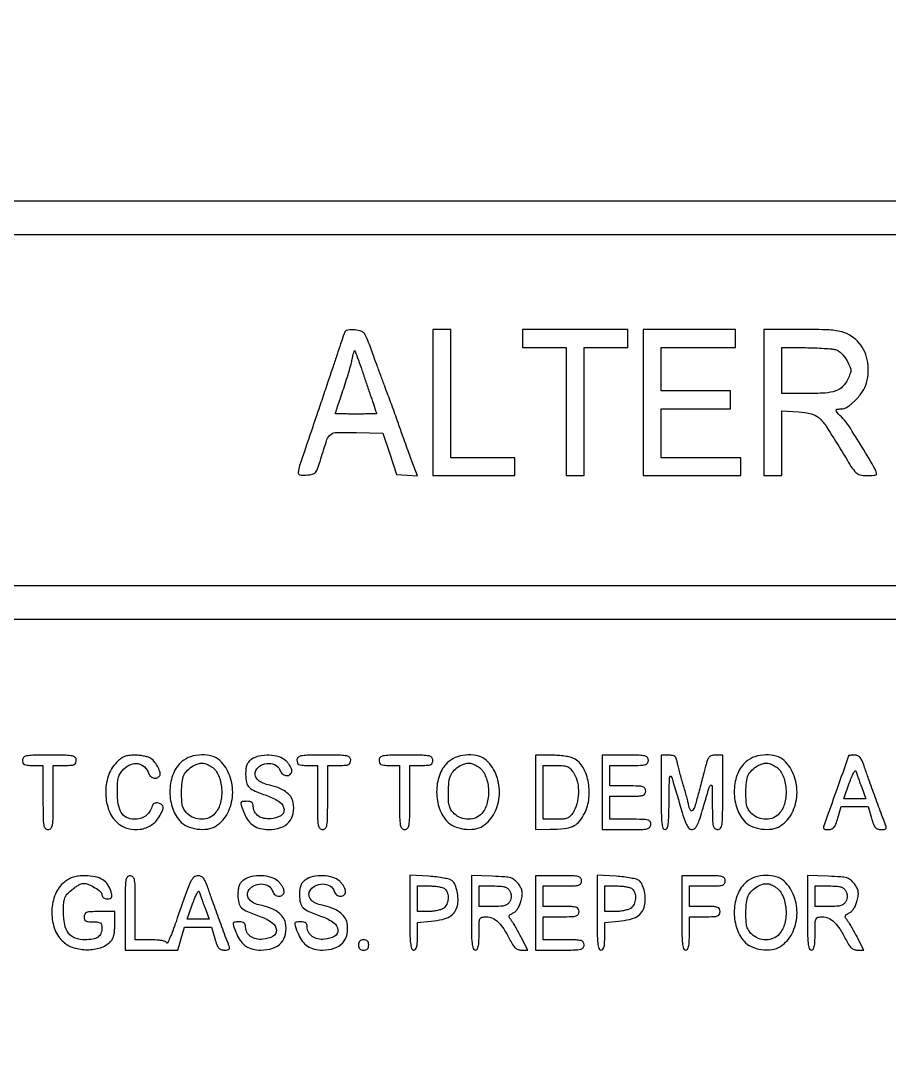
# Model space of a CAD drawing. Extents: x 0 to 1066, y 0 to 761.
# Drawn here: x 809.23 to 837.87, y 529.25 to 563.63 of the extents above; entities that cross this region are included whole.
import ezdxf

# ---------------------------------------------------------------- set-up
doc = ezdxf.new("R2010")
doc.units = 0
doc.header["$MEASUREMENT"] = 0

msp = doc.modelspace()

# ---------------------------------------------------------------- linework, layer by layer
msp.add_lwpolyline([(183.390323, 95.266879, 0.000001), (192.989143, 95.254457, 0.000118)], format="xyb")
for points in [[(409.06215, 749.15415), (40.8618, 749.132981), (40.8618, 380.65769), (40.8618, 12.1824), (501.2973, 12.1824), (961.7328, 12.1824), (961.7328, 380.646631), (961.7328, 749.110861), (961.41555, 749.1633, 0.040886), (961.153339, 749.184871, 0.000002), (934.190609, 749.194398, 0.000089), (904.448031, 749.199508, 0.000054), (869.1804, 749.195529, -0.000029), (813.61687, 749.186499, -0.000004), (696.10453, 749.175037, -0.000004), (556.774728, 749.163736, -0.000004)], [(819.903597, 553.352597, 0.002148), (819.876945, 553.274223, 0.000078), (819.777032, 552.976061, 0.000143), (819.659065, 552.623503, 0.000101), (819.526442, 552.2265, -0.000499), (819.369713, 551.758577, -0.000275), (819.177096, 551.186449, -0.000274), (818.981072, 550.606302, -0.000439), (818.813097, 550.1115, 0.000895), (818.423705, 548.961015, 0.052727), (818.375701, 548.745546, 0.385942), (818.437066, 548.660097, 0.073478), (818.645587, 548.646598, 0.035383), (818.84577, 548.677423, 0.155739), (818.947409, 548.737319, 0.099432), (819.0192, 548.859545, 0.010136), (819.123057, 549.1809, -0.008503), (819.327083, 549.819315, -0.15338), (819.452139, 549.990574, -0.157991), (819.651525, 550.057158, -0.009174), (820.302287, 550.051015), (821.1699, 550.0269), (821.396767, 549.3501), (821.623634, 548.6733), (821.968192, 548.647267), (822.312751, 548.621235), (822.097061, 549.197167, -0.001772), (822.002796, 549.451615, -0.00122), (821.897697, 549.740602, -0.00123), (821.797934, 550.019156, -0.002509), (821.721258, 550.2384, 0.002879), (821.644028, 550.458705, 0.001376), (821.542369, 550.740977, 0.001364), (821.434582, 551.0352, 0.001943), (821.337116, 551.2959, -0.001493), (821.23179, 551.576852, -0.000718), (821.098291, 551.937803, -0.000711), (820.960095, 552.314759, -0.001018), (820.838688, 552.6495, 0.00512), (820.653519, 553.147265, 0.068337), (820.559634, 553.317966, 0.156406), (820.447407, 553.398288, 0.056711), (820.253065, 553.437197, 0.026017), (820.117158, 553.441585, 0.054496), (820.012396, 553.428035, 0.077748), (819.940245, 553.398149, 0.174446)], [(833.733, 551.0421), (833.733, 548.631), (834.0291, 548.631), (834.3252, 548.631), (834.3252, 549.698356), (834.3252, 550.765711), (834.873923, 550.730771, -0.04252), (835.296077, 550.667583, -0.124232), (835.555206, 550.532426, -0.068065), (835.800861, 550.244834, -0.006891), (836.277531, 549.479804, 0.004212), (836.61839, 548.926156, 0.055823), (836.76742, 548.738744, 0.13545), (836.909594, 548.657681, 0.062314), (837.122848, 548.631, 0.012358), (837.250345, 548.634152, 0.02036), (837.357713, 548.643857, 0.015444), (837.441152, 548.657472, 0.358854), (837.4554, 548.674768, 0.134073), (837.411149, 548.836826, 0.002721), (836.973081, 549.570034, 0.005067), (836.544651, 550.262388, 0.054494), (836.339349, 550.519858, -0.006548), (836.154085, 550.711327, -0.133359), (836.11643, 550.781808, -0.43227), (836.14219, 550.820239, -0.041091), (836.268056, 550.8306, 0.149824), (836.490077, 550.898656, 0.048555), (836.757565, 551.12028, 0.048091), (836.992406, 551.407296, 0.081834), (837.120316, 551.688915, 0.057208), (837.178113, 552.074621, 0.062334), (837.144038, 552.451968, 0.065695), (837.021583, 552.791893, 0.07726), (836.819791, 553.067969, 0.067849), (836.545207, 553.276669, 0.080143), (836.239552, 553.389794, 0.042012), (835.777719, 553.441062, 0.006646), (834.864525, 553.4532), (833.733, 553.4532)], [(820.612902, 551.719011, -0.000598), (820.74536, 551.328311, -0.00097), (820.85691, 550.995859, -0.000118), (820.955708, 550.699274, -0.080504), (820.9584, 550.682661, -0.403919), (820.950036, 550.673997, -0.000968), (820.75959, 550.667645, -0.004907), (820.541117, 550.662928, -0.002944), (820.2816, 550.6614, -0.00302), (820.022083, 550.662967, -0.005033), (819.80361, 550.667806, -0.001018), (819.613368, 550.674324, -0.403626), (819.6048, 550.683208, -0.079678), (819.607501, 550.700049, -0.000233), (819.677654, 550.912808, -0.001367), (819.757736, 551.153091, -0.000853), (819.852814, 551.434199, 0.00518), (819.952033, 551.736138, 0.005164), (820.045082, 552.040379, 0.005065), (820.120918, 552.307783, 0.020196), (820.159069, 552.473835, -0.008703), (820.183201, 552.591162, -0.015933), (820.207559, 552.685722, -0.012103), (820.230047, 552.756364, -0.554368), (820.242357, 552.759195, -0.110572), (820.256908, 552.7362, -0.000431), (820.361536, 552.443289, -0.002175), (820.47865, 552.10995, -0.001363)], [(836.1018, 552.785972, -0.083855), (836.197108, 552.741604, -0.041618), (836.300559, 552.656882, -0.038594), (836.399013, 552.54559, -0.037838), (836.479916, 552.419779, -0.017776), (836.576189, 552.225603, -0.097675), (836.602719, 552.112302, -0.100843), (836.583784, 551.999098, -0.019561), (836.501518, 551.807653, -0.084795), (836.331063, 551.565914, -0.115291), (836.105413, 551.425107, -0.06787), (835.752498, 551.356214, -0.014315), (835.123393, 551.3382), (834.3252, 551.3382), (834.3252, 552.0996), (834.3252, 552.861), (835.10775, 552.852567, -0.006499), (835.422864, 552.845074, -0.00753), (835.722554, 552.829526, -0.006807), (835.97549, 552.809119, -0.043589)], [(809.2836, 539.2404, 0.094959), (809.300163, 539.153974, 0.184152), (809.34705, 539.102925, 0.098846), (809.440039, 539.07753, 0.017388), (809.622, 539.0712), (809.9604, 539.0712), (809.9604, 538.0137, 0.002827), (809.964131, 537.353741, 0.036854), (809.984934, 537.109537, 0.138781), (810.036194, 536.999068, 0.218517), (810.1296, 536.9562, 0.218517), (810.223006, 536.999068, 0.138781), (810.274266, 537.109537, 0.036854), (810.295069, 537.353741, 0.002827), (810.2988, 538.0137), (810.2988, 539.0712), (810.6795, 539.0712, 0.013964), (810.889258, 539.077059, 0.090841), (810.991463, 539.10175, 0.188085), (811.042034, 539.152795, 0.102588), (811.0602, 539.2404, 0.193568), (811.023002, 539.332885, 0.15568), (810.928013, 539.384421, 0.043488), (810.719005, 539.405667, 0.003595), (810.1719, 539.4096, 0.003595), (809.624795, 539.405667, 0.043488), (809.415788, 539.384421, 0.15568), (809.320798, 539.332885, 0.193568)], [(812.380429, 539.16512, 0.114205), (812.112561, 538.71474, 0.083506), (812.029634, 538.136764, 0.085163), (812.140164, 537.574294, 0.127519), (812.428603, 537.168227, 0.108551), (812.774466, 536.986735, 0.105254), (813.168605, 536.964143, 0.106878), (813.533022, 537.103573, 0.11522), (813.795718, 537.378312, 0.021165), (813.904399, 537.581461, 0.127063), (813.927565, 537.698049, 0.232712), (813.884827, 537.773758, 0.086167), (813.770343, 537.825943, 0.067058), (813.693489, 537.835355, 0.120753), (813.632362, 537.819591, 0.12276), (813.586109, 537.777609, 0.07065), (813.553301, 537.709411, -0.072622), (813.467176, 537.532171, -0.089596), (813.338695, 537.401259, -0.08774), (813.170231, 537.321738, -0.066597), (812.967387, 537.2946, -0.114856), (812.717275, 537.352822, -0.145297), (812.543722, 537.513208, -0.099183), (812.444115, 537.796134, -0.035212), (812.4138, 538.226069, -0.014703), (812.422129, 538.509243, -0.055361), (812.452025, 538.684021, -0.07729), (812.513479, 538.816512, -0.049247), (812.621455, 538.948145, -0.096703), (812.855025, 539.105412, -0.146157), (813.097027, 539.132024, -0.15206), (813.307232, 539.02191, -0.107279), (813.452738, 538.79625, 0.127947), (813.519011, 538.702126, 0.131147), (813.62216, 538.653314, 0.142401), (813.729476, 538.664266, 0.159485), (813.808619, 538.731052, 0.211029), (813.822763, 538.833173, 0.047286), (813.757219, 539.000749, 0.046742), (813.649102, 539.17291, 0.065556), (813.520931, 539.301159, 0.088545), (813.443829, 539.341119, 0.025252), (813.312736, 539.374736, 0.02458), (813.158306, 539.398294, 0.023821), (813.000678, 539.406909, 0.026305), (812.79063, 539.397319, 0.068477), (812.643786, 539.362166, 0.074054), (812.518648, 539.290592, 0.034872)], [(814.543603, 539.197573, 0.123885), (814.260412, 538.804877, 0.085485), (814.146837, 538.265957, 0.082885), (814.219308, 537.703936, 0.104562), (814.471039, 537.245326, 0.111799), (814.709009, 537.068975, 0.06908), (815.045408, 536.973281, 0.069045), (815.395365, 536.972815, 0.111332), (815.673282, 537.076881, 0.131426), (816.054039, 537.50286, 0.103697), (816.214454, 538.102511, 0.101152), (816.12179, 538.728853, 0.118621), (815.791171, 539.228419, 0.118666), (815.531435, 539.375001, 0.075716), (815.185756, 539.418938, 0.073305), (814.830741, 539.357607, 0.095814)], [(815.522697, 539.025839, -0.143223), (815.750398, 538.741523, -0.079931), (815.85286, 538.306353, -0.077332), (815.814665, 537.845218, -0.11509), (815.633396, 537.48495, -0.119537), (815.444984, 537.345395, -0.098447), (815.199327, 537.294752, -0.09388), (814.942877, 537.341462, -0.097006), (814.724603, 537.478547, -0.056872), (814.623683, 537.59764, -0.080028), (814.565787, 537.723996, -0.054705), (814.537963, 537.895724, -0.014142), (814.531491, 538.176497, -0.025001), (814.550555, 538.521355, -0.075567), (814.609982, 538.748338, -0.098225), (814.723437, 538.913205, -0.062967), (814.9095, 539.053619, -0.051006), (815.074266, 539.126958, -0.090781), (815.220914, 539.146995, -0.090761), (815.365171, 539.113781, -0.050966)], [(816.83415, 539.267944, 0.064007), (816.741352, 539.183732, 0.085808), (816.683551, 539.086165, 0.066535), (816.653034, 538.956274, 0.024477), (816.6438, 538.767758, 0.055339), (816.672437, 538.509812, 0.149321), (816.762673, 538.351324, 0.090969), (816.956444, 538.225662, 0.013145), (817.397897, 538.055657, -0.070637), (817.772395, 537.859569, -0.215768), (817.912151, 537.616824, -0.299828), (817.804396, 537.412464, -0.104684), (817.470604, 537.31127, -0.073735), (817.244138, 537.325205, -0.104161), (817.059847, 537.406673, -0.119079), (816.940523, 537.545512, -0.118782), (816.8976, 537.723643, 0.082235), (816.885146, 537.798852, 0.147435), (816.849033, 537.849334, 0.119852), (816.784824, 537.877894, 0.045016), (816.6861, 537.8868, 0.028442), (816.531693, 537.87801, 0.327023), (816.489592, 537.839113, 0.139119), (816.496229, 537.759942, 0.005125), (816.606089, 537.477001, 0.065244), (816.734877, 537.247252, 0.088006), (816.908242, 537.084438, 0.085852), (817.13054, 536.988565, 0.059042), (817.403673, 536.9562, 0.079385), (817.792877, 537.018386, 0.130563), (818.070688, 537.199024, 0.137881), (818.212828, 537.485502, 0.093265), (818.213028, 537.852247, 0.114024), (818.129495, 538.043128, 0.079467), (817.96047, 538.207886, 0.063948), (817.711122, 538.3397, 0.038754), (817.389966, 538.432434, -0.060203), (817.173287, 538.505177, -0.103319), (817.022206, 538.620045, -0.141227), (816.957842, 538.758835, -0.162669), (816.982278, 538.902146, -0.149104), (817.156037, 539.075203, -0.123853), (817.410431, 539.137698, -0.133716), (817.649753, 539.0711, -0.183571), (817.787273, 538.897672, 0.153609), (817.869187, 538.781012, 0.157876), (818.002216, 538.733861, 0.194842), (818.118196, 538.777172, 0.210147), (818.1666, 538.887253, 0.093821), (818.152933, 538.959446, 0.037607), (818.109083, 539.05037, 0.035541), (818.045723, 539.143863, 0.037508), (817.970797, 539.225653, 0.118482), (817.74507, 539.354394, 0.061394), (817.422723, 539.406356, 0.060569), (817.090556, 539.378454, 0.10142)], [(818.3358, 539.2404, 0.094959), (818.352363, 539.153974, 0.184152), (818.39925, 539.102925, 0.098846), (818.492239, 539.07753, 0.017388), (818.6742, 539.0712), (819.0126, 539.0712), (819.0126, 538.0137, 0.002827), (819.016331, 537.353741, 0.036854), (819.037134, 537.109537, 0.138781), (819.088394, 536.999068, 0.218517), (819.1818, 536.9562, 0.218517), (819.275206, 536.999068, 0.138781), (819.326466, 537.109537, 0.036854), (819.347269, 537.353741, 0.002827), (819.351, 538.0137), (819.351, 539.0712), (819.7317, 539.0712, 0.013964), (819.941458, 539.077059, 0.090841), (820.043663, 539.10175, 0.188085), (820.094234, 539.152795, 0.102588), (820.1124, 539.2404, 0.193568), (820.075202, 539.332885, 0.15568), (819.980213, 539.384421, 0.043488), (819.771205, 539.405667, 0.003595), (819.2241, 539.4096, 0.003595), (818.676995, 539.405667, 0.043488), (818.467988, 539.384421, 0.15568), (818.372998, 539.332885, 0.193568)], [(821.043, 539.2404, 0.094959), (821.059563, 539.153974, 0.184152), (821.10645, 539.102925, 0.098846), (821.199439, 539.07753, 0.017388), (821.3814, 539.0712), (821.7198, 539.0712), (821.7198, 538.0137, 0.002827), (821.723531, 537.353741, 0.036854), (821.744334, 537.109537, 0.138781), (821.795594, 536.999068, 0.218517), (821.889, 536.9562, 0.218517), (821.982406, 536.999068, 0.138781), (822.033666, 537.109537, 0.036854), (822.054469, 537.353741, 0.002827), (822.0582, 538.0137), (822.0582, 539.0712), (822.4389, 539.0712, 0.013964), (822.648658, 539.077059, 0.090841), (822.750863, 539.10175, 0.188085), (822.801434, 539.152795, 0.102588), (822.8196, 539.2404, 0.193568), (822.782402, 539.332885, 0.15568), (822.687413, 539.384421, 0.043488), (822.478405, 539.405667, 0.003595), (821.9313, 539.4096, 0.003595), (821.384195, 539.405667, 0.043488), (821.175188, 539.384421, 0.15568), (821.080198, 539.332885, 0.193568)], [(823.342003, 539.197573, 0.123885), (823.058812, 538.804877, 0.085485), (822.945237, 538.265957, 0.082885), (823.017708, 537.703936, 0.104562), (823.269439, 537.245326, 0.111799), (823.507409, 537.068975, 0.06908), (823.843808, 536.973281, 0.069045), (824.193765, 536.972815, 0.111332), (824.471682, 537.076881, 0.131426), (824.852439, 537.50286, 0.103697), (825.012854, 538.102511, 0.101152), (824.92019, 538.728853, 0.118621), (824.589571, 539.228419, 0.118666), (824.329835, 539.375001, 0.075716), (823.984156, 539.418938, 0.073305), (823.629141, 539.357607, 0.095814)], [(824.321097, 539.025839, -0.143223), (824.548798, 538.741523, -0.079931), (824.65126, 538.306353, -0.077332), (824.613065, 537.845218, -0.11509), (824.431796, 537.48495, -0.119537), (824.243384, 537.345395, -0.098447), (823.997727, 537.294752, -0.09388), (823.741277, 537.341462, -0.097006), (823.523003, 537.478547, -0.056872), (823.422083, 537.59764, -0.080028), (823.364187, 537.723996, -0.054705), (823.336363, 537.895724, -0.014142), (823.329891, 538.176497, -0.025001), (823.348955, 538.521355, -0.075567), (823.408382, 538.748338, -0.098225), (823.521837, 538.913205, -0.062967), (823.7079, 539.053619, -0.051006), (823.872666, 539.126958, -0.090781), (824.019314, 539.146995, -0.090761), (824.163571, 539.113781, -0.050966)], [(826.2036, 538.1829), (826.2036, 536.9562), (826.69005, 536.964633, 0.018847), (827.15302, 536.990133, 0.076273), (827.426429, 537.058481, 0.107083), (827.617618, 537.192269, 0.057946), (827.787822, 537.425164, 0.09461), (827.958813, 537.929818, 0.077415), (827.949401, 538.500431, 0.083451), (827.773767, 539.000865, 0.148656), (827.463584, 539.302603, 0.065462), (827.35124, 539.343066, 0.01784), (827.165259, 539.376774, 0.017725), (826.949631, 539.400191, 0.017594), (826.73235, 539.408353), (826.2036, 539.4096)], [(828.4032, 538.1829), (828.4032, 536.9562), (829.2069, 536.9562, 0.004147), (829.697609, 536.96027, 0.047763), (829.888988, 536.981803, 0.16431), (829.976394, 537.033393, 0.179874), (830.0106, 537.1254, 0.157888), (829.98106, 537.216616, 0.176663), (829.90485, 537.268163, 0.055952), (829.739978, 537.290253, 0.005351), (829.3338, 537.2946), (828.657, 537.2946), (828.657, 537.6753), (828.657, 538.056), (829.2492, 538.056, 0.006583), (829.599092, 538.060607, 0.063075), (829.746225, 538.083193, 0.183695), (829.81507, 538.134626, 0.142406), (829.8414, 538.2252, 0.142406), (829.81507, 538.315774, 0.183695), (829.746225, 538.367207, 0.063075), (829.599092, 538.389793, 0.006583), (829.2492, 538.3944), (828.657, 538.3944), (828.657, 538.7328), (828.657, 539.0712), (829.2915, 539.0712, 0.005909), (829.669526, 539.075667, 0.059311), (829.825538, 539.09799, 0.180365), (829.898056, 539.149488, 0.150217), (829.926, 539.2404, 0.17273), (829.893327, 539.332157, 0.168559), (829.809675, 539.38375, 0.050222), (829.627122, 539.405449, 0.004487), (829.1646, 539.4096), (828.4032, 539.4096)], [(830.349, 538.1829, 0.003213), (830.353328, 537.509379, 0.022561), (830.372338, 537.1818, 0.049302), (830.408253, 537.006077, 0.328801), (830.4759, 536.9562, 0.305395), (830.542134, 537.000816, 0.062503), (830.580402, 537.144464, 0.027449), (830.60221, 537.41436, 0.004264), (830.611437, 537.95025, -0.002416), (830.618785, 538.493722, -0.029471), (830.634846, 538.701143, -0.603012), (830.666612, 538.712714, -0.138127), (830.707091, 538.6482, 0.001112), (831.040607, 537.522584, 0.020238), (831.162204, 537.168451, 0.077221), (831.254419, 537.009377, 0.226588), (831.365737, 536.9562, 0.178321), (831.453945, 536.988692, 0.090477), (831.529767, 537.081602, 0.045479), (831.606422, 537.25648, 0.010027), (831.704009, 537.56955, -0.001209), (831.930305, 538.343315, -0.180504), (831.985126, 538.416317, -0.586533), (832.026168, 538.394353, -0.002598), (832.034321, 537.78105, 0.004063), (832.042482, 537.27801, 0.046466), (832.065647, 537.081291, 0.159576), (832.117938, 536.991336, 0.183972), (832.2102, 536.9562, 0.240299), (832.304522, 537.004309, 0.123223), (832.355333, 537.130688, 0.031956), (832.375811, 537.410038, 0.002322), (832.3794, 538.1829), (832.3794, 539.4096), (832.144835, 539.4096, 0.057703), (832.014747, 539.394537, 0.150789), (831.934417, 539.347484, 0.102355), (831.876477, 539.250296, 0.018959), (831.81548, 539.05005, 0.000085), (831.768737, 538.872626, 0.000034), (831.70445, 538.628372, 0.000033), (831.635016, 538.36442, 0.000041), (831.570614, 538.11945, -0.009374), (831.457179, 537.718552, -0.115475), (831.378191, 537.582001, -0.538762), (831.311254, 537.593623, -0.053672), (831.252597, 537.78105, 0.012912), (831.225467, 537.901309, 0.003926), (831.178247, 538.082041, 0.003928), (831.122136, 538.283794, 0.004276), (831.064378, 538.479, -0.00492), (831.006894, 538.674206, -0.004529), (830.951602, 538.875959, -0.004526), (830.905571, 539.056701, -0.014927), (830.879881, 539.17695, 0.043617), (830.846978, 539.296863, 0.134321), (830.798398, 539.364621, 0.130778), (830.721229, 539.399234, 0.040414), (830.593198, 539.4096), (830.349, 539.4096)], [(833.155603, 539.197573, 0.123885), (832.872412, 538.804877, 0.085485), (832.758837, 538.265957, 0.082885), (832.831308, 537.703936, 0.104562), (833.083039, 537.245326, 0.111799), (833.321009, 537.068975, 0.06908), (833.657408, 536.973281, 0.069045), (834.007365, 536.972815, 0.111332), (834.285282, 537.076881, 0.131426), (834.666039, 537.50286, 0.103697), (834.826454, 538.102511, 0.101152), (834.73379, 538.728853, 0.118621), (834.403171, 539.228419, 0.118666), (834.143435, 539.375001, 0.075716), (833.797756, 539.418938, 0.073305), (833.442741, 539.357607, 0.095814)], [(834.134697, 539.025839, -0.143223), (834.362398, 538.741523, -0.079931), (834.46486, 538.306353, -0.077332), (834.426665, 537.845218, -0.11509), (834.245396, 537.48495, -0.119537), (834.056984, 537.345395, -0.098447), (833.811327, 537.294752, -0.09388), (833.554877, 537.341462, -0.097006), (833.336603, 537.478547, -0.056872), (833.235683, 537.59764, -0.080028), (833.177787, 537.723996, -0.054705), (833.149963, 537.895724, -0.014142), (833.143491, 538.176497, -0.025001), (833.162555, 538.521355, -0.075567), (833.221982, 538.748338, -0.098225), (833.335437, 538.913205, -0.062967), (833.5215, 539.053619, -0.051006), (833.686266, 539.126958, -0.090781), (833.832914, 539.146995, -0.090761), (833.977171, 539.113781, -0.050966)], [(836.524795, 539.38845, -0.084799), (836.518291, 539.350434, -0.000052), (836.15232, 538.311662, -0.000388), (835.816776, 537.361928, -0.009822), (835.719775, 537.10425, 0.060048), (835.700183, 537.030519, 0.230938), (835.714432, 536.986662, 0.170663), (835.762525, 536.962554, 0.031659), (835.862779, 536.9562, 0.086283), (835.970894, 536.974997, 0.134827), (836.047723, 537.028959, 0.082591), (836.109796, 537.13597, 0.018432), (836.177268, 537.3369), (836.289676, 537.7176), (836.734643, 537.7176), (837.179611, 537.7176), (837.2862, 537.3369, 0.017944), (837.351585, 537.13199, 0.087286), (837.411812, 537.026531, 0.141822), (837.489034, 536.974152, 0.078722), (837.602346, 536.9562, 0.029308), (837.707492, 536.962368, 0.166988), (837.757222, 536.986276, 0.236769), (837.772064, 537.030066, 0.061225), (837.75229, 537.10425, -0.006965), (837.630001, 537.420606, -0.001209), (837.408745, 538.02204, -0.001323), (837.189017, 538.628787, -0.005089), (837.057252, 539.00775, 0.017403), (836.978481, 539.2175, 0.074917), (836.909722, 539.331275, 0.125362), (836.830016, 539.389172, 0.094981), (836.723449, 539.4096, 0.00999), (836.647284, 539.408078, 0.016528), (836.583152, 539.403387, 0.010464), (836.532048, 539.396862, 0.371455)], [(827.478553, 538.79625, -0.090931), (827.590874, 538.514531, -0.056823), (827.620935, 538.159609, -0.056208), (827.570025, 537.801788, -0.081785), (827.44123, 537.510909, -0.053857), (827.347967, 537.397366, -0.102503), (827.248965, 537.333735, -0.073821), (827.111288, 537.303009, -0.018052), (826.87845, 537.2946), (826.4574, 537.2946), (826.4574, 538.1829), (826.4574, 539.0712), (826.881643, 539.0712, -0.017821), (827.131618, 539.062288, -0.090339), (827.266117, 539.027735, -0.111314), (827.365876, 538.951366, -0.033754)], [(836.950955, 538.37325), (837.100744, 537.9714), (836.738438, 537.9714), (836.376132, 537.9714), (836.553943, 538.485818, -0.011999), (836.624693, 538.675624, -0.026422), (836.689717, 538.816059, -0.047278), (836.740034, 538.892701, -0.601846), (836.76646, 538.887668, 0.009837), (836.788296, 538.821495, 0.001488), (836.834971, 538.690123, 0.001668), (836.891062, 538.535356, 0.001442)], [(810.666928, 535.221543, 0.129246), (810.370805, 534.828897, 0.088626), (810.252613, 534.280592, 0.087215), (810.331165, 533.716933, 0.118789), (810.59796, 533.280731, 0.112618), (810.926424, 533.074294, 0.075265), (811.364535, 532.991595, 0.075304), (811.807252, 533.042285, 0.113008), (812.149123, 533.224366, 0.065979), (812.236955, 533.323589, 0.074329), (812.291672, 533.438491, 0.054743), (812.320567, 533.591484, 0.019325), (812.3292, 533.814773), (812.3292, 534.249), (811.8216, 534.249, 0.008455), (811.527902, 534.244033, 0.072107), (811.3986, 534.2208, 0.188641), (811.337068, 534.169532, 0.12648), (811.314, 534.0798, 0.087745), (811.328999, 533.994992, 0.177212), (811.372163, 533.943836, 0.10769), (811.455766, 533.917553, 0.022514), (811.6101, 533.9106, -0.021714), (811.772185, 533.903558, -0.124268), (811.852865, 533.875551, -0.187079), (811.893295, 533.818864, -0.062494), (811.9062, 533.71602, -0.091498), (811.872563, 533.533747, -0.148314), (811.776774, 533.410186, -0.113347), (811.606688, 533.340047, -0.041372), (811.34552, 533.3184, -0.086758), (811.022934, 533.374799, -0.145015), (810.802723, 533.536775, -0.116882), (810.676779, 533.821949, -0.045825), (810.6372, 534.252889, -0.015089), (810.645847, 534.539368, -0.073154), (810.679095, 534.698158, -0.095003), (810.752551, 534.820179, -0.035007), (810.897491, 534.96058, -0.021479), (811.006286, 535.044417, -0.024071), (811.117926, 535.115263, -0.024321), (811.217791, 535.165828, -0.105406), (811.282392, 535.1796, -0.095864), (811.459727, 535.145284, -0.042073), (811.674296, 535.037265, -0.039621), (811.856719, 534.904347, -0.218876), (811.9062, 534.796727, 0.137225), (811.919737, 534.748332, 0.104143), (811.957596, 534.707939, 0.087371), (812.015139, 534.681135, 0.065501), (812.084571, 534.672, 0.051376), (812.177548, 534.681579, 0.224479), (812.220499, 534.714025, 0.158116), (812.23118, 534.776788, 0.023398), (812.206342, 534.90465, 0.090086), (812.104094, 535.13464, 0.105062), (811.931633, 535.299682, 0.089301), (811.68308, 535.397788, 0.048933), (811.3563, 535.430581, 0.02471), (811.136834, 535.420218, 0.049497), (810.966712, 535.386529, 0.05494), (810.818239, 535.323021, 0.038421)], [(812.6676, 534.2067), (812.6676, 532.98), (813.537431, 532.98), (814.407261, 532.98), (814.519668, 533.3607), (814.632076, 533.7414), (815.077043, 533.7414), (815.522011, 533.7414), (815.6286, 533.3607, 0.017944), (815.693985, 533.15579, 0.087286), (815.754212, 533.050331, 0.141822), (815.831434, 532.997952, 0.078722), (815.944746, 532.98, 0.029308), (816.049892, 532.986168, 0.166988), (816.099622, 533.010076, 0.236769), (816.114464, 533.053866, 0.061225), (816.09469, 533.12805, -0.006965), (815.972401, 533.444406, -0.001209), (815.751145, 534.04584, -0.001323), (815.531417, 534.652587, -0.005089), (815.399652, 535.03155, 0.017956), (815.322684, 535.235814, 0.070049), (815.253908, 535.351564, 0.117315), (815.176369, 535.411896, 0.107327), (815.077342, 535.4334, 0.184102), (814.940054, 535.381076, 0.099007), (814.829561, 535.234264, 0.027305), (814.692751, 534.904447, 0.001738), (814.348611, 533.916301, -0.007137), (814.240757, 533.617057, -0.013896), (814.144729, 533.382103, -0.012768), (814.06648, 533.216459, -0.667021), (814.04045, 533.218351, 0.233159), (813.998523, 533.260743, 0.036901), (813.882015, 533.291613, 0.031075), (813.71755, 533.311964, 0.015247), (813.50655, 533.3184), (813.006, 533.3184), (813.006, 534.3759, 0.002827), (813.002269, 535.035859, 0.036854), (812.981466, 535.280062, 0.138781), (812.930206, 535.390532, 0.218517), (812.8368, 535.4334, 0.240299), (812.742478, 535.385291, 0.123223), (812.691667, 535.258912, 0.031956), (812.671189, 534.979562, 0.002322)], [(816.58035, 535.291744, 0.064007), (816.487552, 535.207532, 0.085808), (816.429751, 535.109965, 0.066535), (816.399234, 534.980074, 0.024477), (816.39, 534.791558, 0.055339), (816.418637, 534.533612, 0.149321), (816.508873, 534.375124, 0.090969), (816.702644, 534.249462, 0.013145), (817.144097, 534.079457, -0.070637), (817.518595, 533.883369, -0.215768), (817.658351, 533.640624, -0.299828), (817.550596, 533.436264, -0.104684), (817.216804, 533.33507, -0.073735), (816.990338, 533.349005, -0.104161), (816.806047, 533.430473, -0.119079), (816.686723, 533.569312, -0.118782), (816.6438, 533.747443, 0.082235), (816.631346, 533.822652, 0.147435), (816.595233, 533.873134, 0.119852), (816.531024, 533.901694, 0.045016), (816.4323, 533.9106, 0.028442), (816.277893, 533.90181, 0.327023), (816.235792, 533.862913, 0.139119), (816.242429, 533.783742, 0.005125), (816.352289, 533.500801, 0.065244), (816.481077, 533.271052, 0.088006), (816.654442, 533.108238, 0.085852), (816.87674, 533.012365, 0.059042), (817.149873, 532.98, 0.079385), (817.539077, 533.042186, 0.130563), (817.816888, 533.222824, 0.137881), (817.959028, 533.509302, 0.093265), (817.959228, 533.876047, 0.114024), (817.875695, 534.066928, 0.079467), (817.70667, 534.231686, 0.063948), (817.457322, 534.3635, 0.038754), (817.136166, 534.456234, -0.060203), (816.919487, 534.528977, -0.103319), (816.768406, 534.643845, -0.141227), (816.704042, 534.782635, -0.162669), (816.728478, 534.925946, -0.149104), (816.902237, 535.099003, -0.123853), (817.156631, 535.161498, -0.133716), (817.395953, 535.0949, -0.183571), (817.533473, 534.921472, 0.153609), (817.615387, 534.804812, 0.157876), (817.748416, 534.757661, 0.194842), (817.864396, 534.800972, 0.210147), (817.9128, 534.911053, 0.093821), (817.899133, 534.983246, 0.037607), (817.855283, 535.07417, 0.035541), (817.791923, 535.167663, 0.037508), (817.716997, 535.249453, 0.118482), (817.49127, 535.378194, 0.061394), (817.168923, 535.430156, 0.060569), (816.836756, 535.402254, 0.10142)], [(818.61075, 535.291744, 0.064007), (818.517952, 535.207532, 0.085808), (818.460151, 535.109965, 0.066535), (818.429634, 534.980074, 0.024477), (818.4204, 534.791558, 0.055339), (818.449037, 534.533612, 0.149321), (818.539273, 534.375124, 0.090969), (818.733044, 534.249462, 0.013145), (819.174497, 534.079457, -0.070637), (819.548995, 533.883369, -0.215768), (819.688751, 533.640624, -0.299828), (819.580996, 533.436264, -0.104684), (819.247204, 533.33507, -0.073735), (819.020738, 533.349005, -0.104161), (818.836447, 533.430473, -0.119079), (818.717123, 533.569312, -0.118782), (818.6742, 533.747443, 0.082235), (818.661746, 533.822652, 0.147435), (818.625633, 533.873134, 0.119852), (818.561424, 533.901694, 0.045016), (818.4627, 533.9106, 0.028442), (818.308293, 533.90181, 0.327023), (818.266192, 533.862913, 0.139119), (818.272829, 533.783742, 0.005125), (818.382689, 533.500801, 0.065244), (818.511477, 533.271052, 0.088006), (818.684842, 533.108238, 0.085852), (818.90714, 533.012365, 0.059042), (819.180273, 532.98, 0.079385), (819.569477, 533.042186, 0.130563), (819.847288, 533.222824, 0.137881), (819.989428, 533.509302, 0.093265), (819.989628, 533.876047, 0.114024), (819.906095, 534.066928, 0.079467), (819.73707, 534.231686, 0.063948), (819.487722, 534.3635, 0.038754), (819.166566, 534.456234, -0.060203), (818.949887, 534.528977, -0.103319), (818.798806, 534.643845, -0.141227), (818.734442, 534.782635, -0.162669), (818.758878, 534.925946, -0.149104), (818.932637, 535.099003, -0.123853), (819.187031, 535.161498, -0.133716), (819.426353, 535.0949, -0.183571), (819.563873, 534.921472, 0.153609), (819.645787, 534.804812, 0.157876), (819.778816, 534.757661, 0.194842), (819.894796, 534.800972, 0.210147), (819.9432, 534.911053, 0.093821), (819.929533, 534.983246, 0.037607), (819.885683, 535.07417, 0.035541), (819.822323, 535.167663, 0.037508), (819.747397, 535.249453, 0.118482), (819.52167, 535.378194, 0.061394), (819.199323, 535.430156, 0.060569), (818.867156, 535.402254, 0.10142)], [(822.0582, 534.217826, 0.003177), (822.062521, 533.537844, 0.022367), (822.081518, 533.207454, 0.048715), (822.11738, 533.030102, 0.329705), (822.1851, 532.98, 0.208378), (822.245443, 533.00629, 0.11961), (822.284931, 533.076727, 0.055661), (822.306306, 533.207799, 0.012613), (822.312, 533.433464), (822.312, 533.886928), (822.76695, 533.933883, 0.029754), (823.132721, 533.993788, 0.076952), (823.380788, 534.091557, 0.106873), (823.538828, 534.236432, 0.100256), (823.627412, 534.43692, 0.058942), (823.650383, 534.669486, 0.048856), (823.62134, 534.916741, 0.051542), (823.550041, 535.133671, 0.114883), (823.445597, 535.271257, 0.111025), (823.362135, 535.313819, 0.015594), (823.172166, 535.35615, 0.017167), (822.940529, 535.392044, 0.01383), (822.689635, 535.415128), (822.0582, 535.455651)], [(824.0886, 534.210121, 0.003202), (824.092926, 533.534613, 0.022501), (824.111932, 533.20617, 0.049121), (824.14783, 533.029947, 0.329081), (824.2155, 532.98, 0.232029), (824.277237, 533.01028, 0.108427), (824.316369, 533.0928, 0.047315), (824.337101, 533.248657, 0.00942), (824.3424, 533.5299, -0.00595), (824.346707, 533.891865, -0.096871), (824.372744, 534.009998, -0.238613), (824.43741, 534.063615, -0.056005), (824.581453, 534.0798, -0.111153), (824.782905, 534.034456, -0.081177), (824.97222, 533.903601, -0.058854), (825.15791, 533.676971, -0.025924), (825.349772, 533.33955, 0.021841), (825.449516, 533.160753, 0.069009), (825.53667, 533.055227, 0.100305), (825.629178, 532.999432, 0.085906), (825.741445, 532.98), (825.95265, 532.98), (825.746473, 533.38185, 0.006834), (825.658406, 533.547872, 0.006481), (825.564298, 533.714412, 0.006451), (825.477251, 533.85956, 0.022591), (825.415827, 533.949675, -0.02569), (825.349248, 534.048664, -0.192002), (825.340329, 534.103464, -0.198014), (825.371663, 534.14839, -0.027525), (825.472528, 534.205575, 0.089041), (825.550481, 534.263414, 0.046566), (825.624998, 534.359076, 0.042448), (825.688234, 534.479402, 0.038847), (825.732464, 534.612263, 0.026721), (825.766434, 534.788622, 0.076578), (825.764442, 534.913041, 0.082928), (825.725416, 535.025384, 0.035157), (825.639072, 535.160062, 0.057331), (825.516502, 535.29034, 0.10358), (825.388117, 535.359632, 0.055706), (825.192985, 535.394574, 0.007564), (824.777758, 535.415671), (824.0886, 535.440243)], [(826.2036, 534.2067), (826.2036, 532.98), (827.0073, 532.98, 0.004147), (827.498009, 532.98407, 0.047763), (827.689388, 533.005603, 0.16431), (827.776794, 533.057193, 0.179874), (827.811, 533.1492, 0.157888), (827.78146, 533.240416, 0.176663), (827.70525, 533.291962, 0.055952), (827.540378, 533.314053, 0.005351), (827.1342, 533.3184), (826.4574, 533.3184), (826.4574, 533.6991), (826.4574, 534.0798), (827.0496, 534.0798, 0.006583), (827.399492, 534.084407, 0.063075), (827.546625, 534.106993, 0.183695), (827.61547, 534.158426, 0.142406), (827.6418, 534.249, 0.142406), (827.61547, 534.339574, 0.183695), (827.546625, 534.391007, 0.063075), (827.399492, 534.413593, 0.006583), (827.0496, 534.4182), (826.4574, 534.4182), (826.4574, 534.7566), (826.4574, 535.095), (827.0919, 535.095, 0.005909), (827.469926, 535.099467, 0.059311), (827.625938, 535.12179, 0.180365), (827.698456, 535.173288, 0.150217), (827.7264, 535.2642, 0.17273), (827.693727, 535.355957, 0.168559), (827.610075, 535.40755, 0.050222), (827.427522, 535.429249, 0.004487), (826.965, 535.4334), (826.2036, 535.4334)], [(828.234, 534.217826, 0.003177), (828.238321, 533.537844, 0.022367), (828.257318, 533.207454, 0.048715), (828.29318, 533.030102, 0.329705), (828.3609, 532.98, 0.208378), (828.421243, 533.00629, 0.11961), (828.460731, 533.076727, 0.055661), (828.482106, 533.207799, 0.012613), (828.4878, 533.433464), (828.4878, 533.886928), (828.94275, 533.933883, 0.029754), (829.308521, 533.993788, 0.076952), (829.556588, 534.091557, 0.106873), (829.714628, 534.236432, 0.100256), (829.803212, 534.43692, 0.058942), (829.826183, 534.669486, 0.048856), (829.79714, 534.916741, 0.051542), (829.725841, 535.133671, 0.114883), (829.621397, 535.271257, 0.111025), (829.537935, 535.313819, 0.015594), (829.347966, 535.35615, 0.017167), (829.116329, 535.392044, 0.01383), (828.865435, 535.415128), (828.234, 535.455651)], [(831.0258, 534.2067, 0.003213), (831.030128, 533.533179, 0.022561), (831.049138, 533.2056, 0.049302), (831.085053, 533.029877, 0.328801), (831.1527, 532.98, 0.232029), (831.214437, 533.01028, 0.108427), (831.253569, 533.0928, 0.047315), (831.274301, 533.248657, 0.00942), (831.2796, 533.5299), (831.2796, 534.0798), (831.7872, 534.0798, 0.008455), (832.080898, 534.084767, 0.072107), (832.2102, 534.108, 0.188641), (832.271732, 534.159268, 0.12648), (832.2948, 534.249, 0.12648), (832.271732, 534.338732, 0.188641), (832.2102, 534.39, 0.072107), (832.080898, 534.413233, 0.008455), (831.7872, 534.4182), (831.2796, 534.4182), (831.2796, 534.7566), (831.2796, 535.095), (831.8718, 535.095, 0.006583), (832.221692, 535.099607, 0.063075), (832.368825, 535.122193, 0.183695), (832.43767, 535.173626, 0.142406), (832.464, 535.2642, 0.165398), (832.432883, 535.355695, 0.1727), (832.352963, 535.407274, 0.052938), (832.179245, 535.429157, 0.004884), (831.7449, 535.4334), (831.0258, 535.4334)], [(833.155603, 535.221373, 0.123885), (832.872412, 534.828677, 0.085485), (832.758837, 534.289757, 0.082885), (832.831308, 533.727736, 0.104562), (833.083039, 533.269126, 0.111799), (833.321009, 533.092775, 0.06908), (833.657408, 532.997081, 0.069045), (834.007365, 532.996615, 0.111332), (834.285282, 533.100681, 0.131426), (834.666039, 533.52666, 0.103697), (834.826454, 534.126311, 0.101152), (834.73379, 534.752653, 0.118621), (834.403171, 535.252219, 0.118666), (834.143435, 535.398801, 0.075716), (833.797756, 535.442738, 0.073305), (833.442741, 535.381407, 0.095814)], [(835.1712, 534.210121, 0.003202), (835.175526, 533.534613, 0.022501), (835.194532, 533.20617, 0.049121), (835.23043, 533.029947, 0.329081), (835.2981, 532.98, 0.232029), (835.359837, 533.01028, 0.108427), (835.398969, 533.0928, 0.047315), (835.419701, 533.248657, 0.00942), (835.425, 533.5299, -0.00595), (835.429307, 533.891865, -0.096871), (835.455344, 534.009998, -0.238613), (835.52001, 534.063615, -0.056005), (835.664053, 534.0798, -0.111153), (835.865505, 534.034456, -0.081177), (836.05482, 533.903601, -0.058854), (836.24051, 533.676971, -0.025924), (836.432372, 533.33955, 0.021841), (836.532116, 533.160753, 0.069009), (836.61927, 533.055227, 0.100305), (836.711778, 532.999432, 0.085906), (836.824045, 532.98), (837.03525, 532.98), (836.829073, 533.38185, 0.006834), (836.741006, 533.547872, 0.006481), (836.646898, 533.714412, 0.006451), (836.559851, 533.85956, 0.022591), (836.498427, 533.949675, -0.02569), (836.431848, 534.048664, -0.192002), (836.422929, 534.103464, -0.198014), (836.454263, 534.14839, -0.027525), (836.555128, 534.205575, 0.089041), (836.633081, 534.263414, 0.046566), (836.707598, 534.359076, 0.042448), (836.770834, 534.479402, 0.038847), (836.815064, 534.612263, 0.026721), (836.849034, 534.788622, 0.076578), (836.847042, 534.913041, 0.082928), (836.808016, 535.025384, 0.035157), (836.721672, 535.160062, 0.057331), (836.599102, 535.29034, 0.10358), (836.470717, 535.359632, 0.055706), (836.275585, 535.394574, 0.007564), (835.860358, 535.415671), (835.1712, 535.440243)], [(823.22568, 534.99348, -0.13151), (823.304834, 534.856469, -0.084316), (823.3222, 534.672515, -0.084006), (823.277813, 534.492481, -0.128741), (823.17915, 534.366767, -0.079472), (823.097795, 534.323301, -0.027293), (822.968972, 534.286604, -0.026323), (822.820063, 534.260996, -0.027554), (822.67155, 534.251691), (822.312, 534.249), (822.312, 534.672), (822.312, 535.095), (822.71808, 535.095, -0.022886), (822.880985, 535.08754, -0.026473), (823.034696, 535.065179, -0.026952), (823.160895, 535.032781, -0.120635)], [(825.3576, 534.9258, -0.049536), (825.393762, 534.838426, -0.073486), (825.405853, 534.7566, -0.073486), (825.393762, 534.674774, -0.049536), (825.3576, 534.5874, -0.09537), (825.288705, 534.502475, -0.100861), (825.194466, 534.451233, -0.059921), (825.049432, 534.425248, -0.014397), (824.804723, 534.4182), (824.3424, 534.4182), (824.3424, 534.7566), (824.3424, 535.095), (824.804723, 535.095, -0.014397), (825.049432, 535.087952, -0.059921), (825.194466, 535.061967, -0.100861), (825.288705, 535.010725, -0.09537)], [(829.40148, 534.99348, -0.13151), (829.480634, 534.856469, -0.084316), (829.498, 534.672515, -0.084006), (829.453613, 534.492481, -0.128741), (829.35495, 534.366767, -0.079472), (829.273595, 534.323301, -0.027293), (829.144772, 534.286604, -0.026323), (828.995863, 534.260996, -0.027554), (828.84735, 534.251691), (828.4878, 534.249), (828.4878, 534.672), (828.4878, 535.095), (828.89388, 535.095, -0.022886), (829.056785, 535.08754, -0.026473), (829.210495, 535.065179, -0.026952), (829.336695, 535.032781, -0.120635)], [(834.134697, 535.049639, -0.143223), (834.362398, 534.765323, -0.079931), (834.46486, 534.330153, -0.077332), (834.426665, 533.869018, -0.11509), (834.245396, 533.50875, -0.119537), (834.056984, 533.369195, -0.098447), (833.811327, 533.318552, -0.09388), (833.554877, 533.365262, -0.097006), (833.336603, 533.502347, -0.056872), (833.235683, 533.62144, -0.080028), (833.177787, 533.747796, -0.054705), (833.149963, 533.919524, -0.014142), (833.143491, 534.200297, -0.025001), (833.162555, 534.545155, -0.075567), (833.221982, 534.772138, -0.098225), (833.335437, 534.937005, -0.062967), (833.5215, 535.077419, -0.051006), (833.686266, 535.150758, -0.090781), (833.832914, 535.170795, -0.090761), (833.977171, 535.137581, -0.050966)], [(836.4402, 534.9258, -0.049536), (836.476362, 534.838426, -0.073486), (836.488453, 534.7566, -0.073486), (836.476362, 534.674774, -0.049536), (836.4402, 534.5874, -0.09537), (836.371305, 534.502475, -0.100861), (836.277066, 534.451233, -0.059921), (836.132032, 534.425248, -0.014397), (835.887323, 534.4182), (835.425, 534.4182), (835.425, 534.7566), (835.425, 535.095), (835.887323, 535.095, -0.014397), (836.132032, 535.087952, -0.059921), (836.277066, 535.061967, -0.100861), (836.371305, 535.010725, -0.09537)], [(815.293355, 534.39705), (815.443144, 533.9952), (815.080838, 533.9952), (814.718532, 533.9952), (814.896343, 534.509618, -0.011999), (814.967093, 534.699424, -0.026422), (815.032117, 534.839859, -0.047278), (815.082434, 534.916501, -0.601846), (815.10886, 534.911468, 0.009837), (815.130696, 534.845295, 0.001488), (815.177371, 534.713923, 0.001668), (815.233462, 534.559156, 0.001442)], [(820.3662, 533.1492, 0.072254), (820.376931, 533.075331, 0.124864), (820.4085, 533.0223, 0.124864), (820.461531, 532.990731, 0.072254), (820.5354, 532.98, 0.072254), (820.609269, 532.990731, 0.124864), (820.6623, 533.0223, 0.124864), (820.693869, 533.075331, 0.072254), (820.7046, 533.1492, 0.072254), (820.693869, 533.223069, 0.124864), (820.6623, 533.2761, 0.124864), (820.609269, 533.307669, 0.072254), (820.5354, 533.3184, 0.072254), (820.461531, 533.307669, 0.124864), (820.4085, 533.2761, 0.124864), (820.376931, 533.223069, 0.072254)]]:
    msp.add_lwpolyline(points, format="xyb", close=True)
for points in [[(960.8868, 569.4426), (960.8868, 403.4574), (869.3496, 403.4574), (777.8124, 403.4574), (777.8124, 473.6754), (777.8124, 543.8934), (868.7574, 543.8934), (959.7024, 543.8934), (959.7024, 544.4433), (959.7024, 544.9932), (868.7574, 544.9932), (777.8124, 544.9932), (777.8124, 550.7883), (777.8124, 556.5834), (868.7574, 556.5834), (959.7024, 556.5834), (959.7024, 557.1333), (959.7024, 557.6832), (868.7574, 557.6832), (777.8124, 557.6832), (777.8124, 646.5555), (777.8124, 735.4278), (869.3496, 735.4278), (960.8868, 735.4278)], [(822.8196, 551.0421), (822.8196, 548.631), (824.1732, 548.631), (825.5268, 548.631), (825.5268, 548.9271), (825.5268, 549.2232), (824.4693, 549.2232), (823.4118, 549.2232), (823.4118, 551.3382), (823.4118, 553.4532), (823.1157, 553.4532), (822.8196, 553.4532)], [(825.7806, 553.1571), (825.7806, 552.861), (826.4997, 552.861), (827.2188, 552.861), (827.2188, 550.746), (827.2188, 548.631), (827.5149, 548.631), (827.811, 548.631), (827.811, 550.746), (827.811, 552.861), (828.5301, 552.861), (829.2492, 552.861), (829.2492, 553.1571), (829.2492, 553.4532), (827.5149, 553.4532), (825.7806, 553.4532)], [(829.7568, 551.0421), (829.7568, 548.631), (831.3642, 548.631), (832.9716, 548.631), (832.9716, 548.9271), (832.9716, 549.2232), (831.6603, 549.2232), (830.349, 549.2232), (830.349, 550.0269), (830.349, 550.8306), (831.4911, 550.8306), (832.6332, 550.8306), (832.6332, 551.1267), (832.6332, 551.4228), (831.4911, 551.4228), (830.349, 551.4228), (830.349, 552.1419), (830.349, 552.861), (831.5757, 552.861), (832.8024, 552.861), (832.8024, 553.1571), (832.8024, 553.4532), (831.2796, 553.4532), (829.7568, 553.4532)]]:
    msp.add_lwpolyline(points, close=True)

doc.saveas('drawing.dxf')
